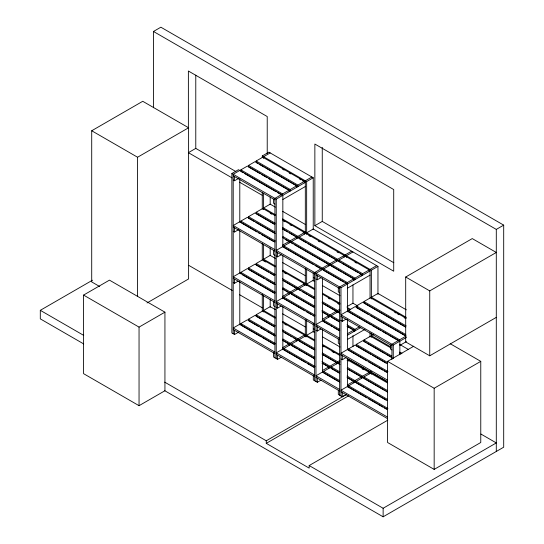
<?xml version="1.0" encoding="UTF-8"?>
<svg xmlns="http://www.w3.org/2000/svg" width="544" height="544" viewBox="0 0 544 544"><rect width="100%" height="100%" fill="white"/><g stroke="black" fill="none" stroke-linecap="round" stroke-linejoin="round"><path stroke-width="0.82" d="M153.469 107.753L153.469 31.47L160.868 27.2L503.696 225.134L503.696 447.195L383.132 516.8L164.635 390.653M99.715 286.552L91.712 281.928L91.712 130.757L142.746 101.293L188.605 127.765L188.605 278.943L147.043 302.933M91.712 130.757L137.571 157.236L188.605 127.765M235.933 171.578L195.779 148.396L188.38 152.667L232.186 177.956M238.884 331.99L234.539 334.499L231.873 332.962L231.873 173.502L238.456 169.701L282.839 195.323L282.839 247.064M262.276 157.651L262.276 155.951L268.858 152.15L313.235 177.772L313.235 229.514M239.788 170.469L233.206 174.27L233.206 333.73M243.059 172.659L240.863 171.387L240.863 169.85L247.445 166.049L289.163 190.135L289.163 191.672M260.229 173.733L248.513 166.967L248.513 165.43L255.102 161.629L296.813 185.715L296.813 187.252M257.638 163.397L256.17 162.547L256.17 161.01L262.752 157.209L304.47 181.295L304.47 182.832M270.191 152.918L263.602 156.72L263.602 158.42M233.206 179.996L234.539 180.764L238.884 178.248M83.708 343.93L40.304 318.866L40.304 310.325L92.48 280.208M83.572 295.086L109.46 280.14L164.934 312.168L164.934 390.742L139.046 405.688L83.572 373.66L83.572 295.086L139.046 327.114L164.934 312.168M281.506 194.555L274.924 198.356L274.924 357.816M240.863 169.85L282.574 193.936L289.163 190.135M248.513 165.43L290.231 189.516L296.813 185.715M256.17 161.01L297.888 185.096L304.47 181.295M311.902 177.004L305.32 180.805L305.32 233.587L303.124 232.322M231.873 173.502L276.25 199.124L305.381 182.308M262.276 155.951L306.653 181.574L313.235 177.772M240.863 222.632L240.863 221.095L247.445 217.294L275.257 233.356M254.368 221.598L248.513 218.212L248.513 216.675L255.102 212.874L274.856 224.284M274.468 224.359L256.17 213.792L256.17 212.255L262.752 208.454L275.196 215.642M282.9 199.471L305.381 186.497M233.206 231.241L234.539 232.009L238.884 229.493M314.86 225.685L393.713 271.211L393.713 189.557L314.86 144.038L314.86 225.685L322.259 221.415L393.808 262.725M282.574 245.181L289.163 241.38L289.163 242.916M282.914 236.538L290.231 240.761L296.813 236.96L296.813 238.496M282.52 227.467L297.888 236.341L304.47 232.54L304.47 234.076M240.863 273.877L240.863 272.34L247.445 268.539L275.257 284.6M264.615 278.752L248.513 269.457L248.513 267.92L255.102 264.119L274.856 275.529M268.614 272.224L256.17 265.037L256.17 263.5L262.752 259.699L275.196 266.886M276.25 256.095L277.583 256.863L281.207 254.769M233.206 282.486L234.539 283.254L238.163 281.16M321.225 268.736L314.643 272.53L314.643 380.746M313.602 264.636L283.907 247.486L283.907 245.949L322.3 268.117L328.882 264.316L328.882 265.853M293.012 243.902L291.564 243.066L291.564 241.529L329.95 263.697L336.532 259.896L336.532 261.433M306.462 242.828L299.22 238.646L299.22 237.109L337.606 259.277L344.189 255.476L344.189 257.013M351.621 251.185L345.039 254.98L345.039 256.673M352.954 251.954L346.372 255.748L346.372 257.441M282.574 296.426L289.163 292.624L289.163 294.161M282.914 287.783L290.231 292.006L296.813 288.204L296.813 289.741M282.52 278.712L297.888 287.586L304.47 283.784L304.47 285.321M261.351 336.954L240.863 325.122L240.863 323.585L247.445 319.784L275.257 335.845M258.76 326.618L248.513 320.702L248.513 319.165L255.102 315.364L274.856 326.774M274.468 326.849L256.17 316.288L256.17 314.745L262.752 310.95L275.196 318.131M315.976 279.024L317.302 279.793L320.933 277.698M276.25 307.34L277.583 308.108L281.207 306.014M346.222 283.166L339.64 286.967L339.64 395.182M343.713 282.016L323.626 270.422L323.626 268.886L347.296 282.547L353.879 278.746L353.879 280.282M342.04 272.211L331.282 266.002L331.282 264.466L354.953 278.127L361.536 274.326L361.536 275.862M340.374 262.405L338.939 261.582L338.939 260.046L362.61 273.707L369.192 269.906L369.192 271.442M376.625 265.615L370.042 269.416L370.042 298.16M344.189 255.476L305.803 233.308L276.25 250.369L340.972 287.735L370.097 270.919M377.958 266.383L313.235 229.017L306.653 232.818L371.375 270.184L377.958 266.383L377.958 294.284M347.616 288.082L370.097 275.108M322.3 319.362L328.882 315.561L328.882 317.098M321.987 310.338L329.95 314.942L336.532 311.141L336.532 312.678M322.395 301.736L337.606 310.522L339.803 309.25M340.02 310.665L315.976 324.55L339.64 338.212M347.106 306.571L352.954 303.198L357.979 306.095M282.574 347.67L289.163 343.869L289.163 345.406M282.914 339.028L290.231 343.25L296.813 339.449L296.813 340.986M282.52 329.956L297.888 338.83L304.47 335.029L304.47 336.566M405.695 277.018L472.26 238.585L496.298 252.464L429.733 290.897L405.695 277.018L405.695 341.924L429.733 355.803L496.298 317.37M348.629 310.393L355.212 306.592L406.171 336.015L399.588 339.816L348.629 310.393L348.629 311.93L371.198 324.958M368.662 314.656L356.286 307.51L356.286 305.973L362.868 302.172L405.817 326.971M363.936 303.09L363.936 301.553L370.525 297.752L406.198 318.349M315.976 330.269L317.302 331.038L320.933 328.943M153.469 31.47L496.298 229.405L503.696 225.134M340.972 320.532L342.305 321.3L345.93 319.206M273.591 352.859L273.591 357.048L277.583 359.353L281.207 357.258M347.296 333.792L353.879 329.99L353.879 331.527M347.065 324.816L354.953 329.372L359.339 326.842M347.296 335.328L360.801 327.529M347.616 339.327L365.024 329.283M366.826 360.869L348.629 350.363L348.629 348.826L355.212 345.025L387.246 363.521M370.845 354.348L356.286 345.943L356.286 344.406L362.868 340.605L391.986 357.415M365.398 342.36L363.936 341.523L363.936 339.986L370.525 336.185L390.905 347.956M373.565 334.424L371.375 335.696L391.027 347.045M322.3 370.607L328.882 366.806L328.882 368.342M321.987 361.583L329.95 366.187L336.532 362.386L336.532 363.922M322.395 352.981L337.606 361.767L339.803 360.495M340.972 358.965L342.305 359.734L345.93 357.639M340.02 361.91L315.976 375.795L339.64 389.456M313.31 375.795L313.31 379.977L317.302 382.282L320.933 380.188M398.521 340.435L391.938 344.236L391.938 359.448M399.847 354.722L399.847 341.204L347.555 311.012L340.972 314.813L393.264 345.005L406.436 337.396M399.915 345.352L406.436 341.584M450.187 343.699L480.767 361.359L480.767 442.496L434.166 469.397L387.573 442.496L387.573 361.359L413.78 346.222M347.296 385.036L353.879 381.235L353.879 382.772M347.065 376.06L354.953 380.616L361.536 376.815L361.536 378.352M347.548 367.499L362.61 376.196L369.192 372.395L369.192 373.932M338.307 390.225L338.307 394.414L342.305 396.719L345.93 394.624M164.696 382.146L266.268 440.79L346.365 394.543M266.268 440.79L266.268 443.346L348.568 395.835M387.573 361.359L434.166 388.26L480.767 361.359M266.268 443.346L309.169 468.119L309.169 465.555L387.797 420.158M309.169 465.555L383.132 508.259L496.298 442.925L480.923 434.044M282.635 169.245L284.097 170.088M289.218 173.046L290.686 173.89M299.465 178.962L300.927 179.806M302.396 180.656L305.32 182.342M259.1 164.24L264.221 167.198M265.683 168.042L270.81 171M272.272 171.843L297.888 186.633L297.888 185.096M261.691 174.576L266.812 177.534M268.274 178.378L273.401 181.336M274.863 182.179L290.231 191.053L290.231 189.516M244.521 173.502L275.992 191.672M277.454 192.515L281.846 195.051M233.206 175.807L274.924 199.893M239.489 182.172L262.12 195.235M274.924 204.082L273.591 203.313L273.591 199.124M275.312 207.121L270.191 204.163L263.602 207.964L275.312 214.724M282.628 211.351L305.32 224.448M282.635 218.953L305.32 232.05M282.513 219.864L304.47 232.54M369.192 269.906L345.522 256.244L315.976 273.306L315.976 381.514M270.191 213.309L271.653 214.152M283.363 220.912L284.832 221.755M289.952 224.713L291.414 225.563M308.829 235.613L310.277 236.45M318.24 241.046L319.688 241.883M337.076 251.92L338.524 252.756M343.59 255.687L345.039 256.523M354.98 262.256L356.415 263.085M256.17 212.255L275.203 223.244M282.907 228.936L296.813 236.96M298.146 237.728L336.532 259.896M337.865 260.664L361.536 274.326M282.52 229.004L287.64 231.962M289.109 232.812L297.888 237.878L297.888 236.341M307.911 243.664L315.88 248.268M317.329 249.104L337.606 260.814L337.606 259.277M341.809 263.235L358.306 272.762M359.74 273.591L362.61 275.244L362.61 273.707M248.513 216.675L274.863 231.887M282.574 237.578L289.163 241.38M290.489 242.148L328.882 264.316M330.208 265.084L353.879 278.746M255.836 222.442L274.128 233.002M285.11 239.34L290.231 242.298L290.231 240.761M294.46 244.739L329.95 265.234L329.95 263.697M343.475 273.04L354.953 279.664L354.953 278.127M406.348 309.849L377.958 293.461L371.375 297.262L406.32 317.438M240.863 221.095L275.257 240.958M274.917 241.998L239.788 221.714L233.206 225.515L274.924 249.601M282.839 246.568L347.555 283.934L347.555 311.834M241.59 223.06L256.958 231.928M258.427 232.778L259.889 233.621M261.351 234.464L273.795 241.652M315.051 265.472L320.124 268.396M345.148 282.846L346.582 283.669M394.672 312.249L396.127 313.086M397.582 313.929L399.038 314.772M404.131 317.71L405.593 318.553M363.936 301.553L406.164 325.931M233.206 227.052L274.924 251.138M276.25 251.906L314.643 274.074M315.976 274.842L339.64 288.504M364.67 303.511L405.436 327.046M274.924 255.326L273.591 254.558L273.591 250.369M313.31 277.488L314.643 278.256M339.64 292.692L338.307 291.924L338.307 287.735M275.312 258.366L270.191 255.408L263.602 259.209L275.312 265.968M282.628 262.596L305.32 275.692M314.684 281.098L313.235 280.262L306.653 284.063L314.622 288.667M322.653 285.702L340.034 295.739M356.286 305.973L405.79 334.553M370.117 315.493L375.21 318.437M376.666 319.28L405.79 336.09M282.635 270.198L305.32 283.295M322.585 293.264L339.973 303.3M347.092 307.408L350.676 309.482M282.513 271.109L304.47 283.784M314.493 289.571L305.803 284.553L276.25 301.614L314.643 323.782M322.463 294.175L339.844 304.212M347.67 308.727L349.826 309.971M264.336 261.168L265.798 262.018M284.097 272.578L286.294 273.85M303.858 283.988L305.32 284.832M328.379 298.146L329.827 298.982M337.797 303.586L339.245 304.422M372.654 325.802L380.664 330.426M382.119 331.262L387.212 334.206M388.668 335.043L399.588 341.353L399.588 339.816M399.799 344.502L408.53 349.547M256.17 263.5L275.203 274.489M314.432 297.14L299.22 288.354L299.22 289.891L300.669 290.727M282.907 280.18L296.813 288.204M298.146 288.973L314.806 298.595M322.048 302.777L336.532 311.141M337.865 311.909L340.02 313.147M270.076 273.068L274.468 275.604M283.247 280.677L297.888 289.122L297.888 287.586M302.117 291.564L307.19 294.494M308.638 295.331L313.704 298.255M323.122 303.695L337.606 312.059L337.606 310.522M340.972 316.35L391.938 345.773M399.765 352.084L401.948 353.348M399.643 352.995L401.098 353.838M391.938 349.955L390.606 349.187L390.606 345.005M248.513 267.92L274.863 283.132M314.745 306.156L291.564 292.774L291.564 294.311L314.017 307.278M339.891 320.674L331.282 315.71L331.282 317.247L339.17 321.803M282.574 288.823L289.163 292.624M290.489 293.393L314.391 307.197M322.361 311.794L328.882 315.561M330.208 316.329L339.538 321.708M347.426 326.264L353.879 329.99M266.084 279.602L274.128 284.247M282.914 289.32L284.376 290.163M285.838 291.013L290.231 293.542L290.231 292.006M321.987 311.875L329.95 316.479L329.95 314.942M347.065 326.352L354.953 330.908L354.953 329.372M363.936 339.986L391.605 355.96M366.853 343.203L384.322 353.294M385.778 354.13L390.878 357.075M240.863 272.34L275.257 292.203M315.051 315.18L283.907 297.194L283.907 298.731L304.912 310.862M339.408 329.236L323.626 320.13L323.626 321.667L329.365 324.979M274.917 293.243L239.788 272.959L233.206 276.76L274.924 300.846M282.839 297.813L314.704 316.214M322.558 320.749L339.769 330.684M242.325 274.727L274.53 293.318M306.36 311.698L311.433 314.622M312.882 315.459L314.33 316.295M330.8 325.808L332.234 326.631M333.669 327.461L338.688 330.358M356.286 344.406L387.586 362.481M372.3 355.191L386.131 363.174M233.206 278.297L274.924 302.382M276.25 303.151L314.643 325.319M315.976 326.087L339.64 339.748M348.629 348.826L387.94 371.525M274.924 306.571L273.591 305.803L273.591 301.614M313.31 328.732L314.643 329.501M339.64 343.937L338.307 343.169L338.307 338.98M387.6 372.558L347.555 349.445L340.972 353.246L387.566 380.147M368.288 361.712L376.292 366.336M377.747 367.173L382.847 370.117M384.302 370.96L386.485 372.218M275.312 309.611L270.191 306.653L263.602 310.454L275.312 317.22M282.628 313.84L305.32 326.937M314.684 332.343L313.235 331.507L306.653 335.308L314.622 339.912M322.653 336.947L340.034 346.984M188.802 265.39L232.227 290.462M239.584 294.712L262.405 307.884M340.972 354.783L387.566 381.684M282.635 321.443L305.32 334.54M322.585 344.508L339.973 354.545M347.092 358.652L370.042 371.906M371.375 372.674L387.389 381.922M282.513 322.354L304.47 335.029M314.493 340.816L305.803 335.798L276.25 352.859L314.643 375.027M322.463 345.42L339.844 355.456M347.67 359.972L369.192 372.395M387.267 382.833L370.525 373.164L340.972 390.225L387.566 417.126M284.832 324.244L286.294 325.094M322.585 346.045L324.034 346.882M332.003 351.485L334.179 352.736M347.092 360.196L348.527 361.019M362.154 368.886L363.589 369.716M256.17 314.745L275.203 325.734M314.432 348.384L299.22 339.599L299.22 341.136L313.704 349.5M387.233 390.415L363.936 376.965L363.936 378.502L384.322 390.272M282.907 331.425L296.813 339.449M298.146 340.218L314.806 349.84M322.048 354.022L336.532 362.386M337.865 363.154L340.02 364.392M347.188 368.533L361.536 376.815M362.868 377.584L387.62 391.877M283.982 332.343L289.109 335.301M290.571 336.144L292.033 336.988M293.495 337.838L297.888 340.367L297.888 338.83M322.395 354.518L337.606 363.304L337.606 361.767M347.548 369.043L362.61 377.733L362.61 376.196M385.778 391.116L387.233 391.952M248.513 319.165L274.863 334.376M314.745 357.401L291.564 344.019L291.564 345.556L297.357 348.901M339.891 371.919L331.282 366.955L331.282 368.492L339.17 373.048M387.586 399.459L356.286 381.385L356.286 382.922L364.29 387.546M282.574 340.068L289.163 343.869M290.489 344.638L314.391 358.442M322.361 363.038L328.882 366.806M330.208 367.574L339.538 372.953M347.426 377.509L353.879 381.235M355.212 382.004L387.246 400.5M260.229 327.468L265.35 330.426M266.812 331.269L274.863 335.913M282.914 340.564L290.231 344.787L290.231 343.25M298.806 349.738L314.745 358.938M321.987 363.12L329.95 367.724L329.95 366.187M347.065 377.597L354.953 382.153L354.953 380.616M365.745 388.389L370.845 391.333M372.3 392.17L386.131 400.16M240.863 323.585L275.257 343.448M315.051 366.425L283.907 348.439L283.907 349.976L305.64 362.522M339.408 380.48L323.626 371.375L323.626 372.912L338.688 381.609M387.94 408.503L348.629 385.805L348.629 387.342L366.826 397.854M274.917 344.488L239.788 324.204L233.206 328.005L274.924 352.09M282.839 349.058L314.704 367.458M322.558 371.994L339.769 381.929M347.555 386.424L387.6 409.544M262.813 337.804L274.53 344.563M307.088 363.358L314.33 367.54M368.288 398.691L376.292 403.315M377.747 404.158L382.847 407.102M384.302 407.939L386.485 409.204M233.206 329.542L274.924 353.627M276.25 354.396L314.643 376.564M315.976 377.332L339.64 390.993M340.972 391.762L387.566 418.662M40.304 310.325L83.728 335.403M496.298 229.405L496.298 451.466M434.166 388.26L434.166 469.397M429.733 290.897L429.733 355.803M393.264 345.005L393.264 358.523M383.132 508.259L383.132 516.8M371.375 270.184L371.375 298.928M371.375 333.588L371.375 337.232M371.375 371.634L371.375 374.211M370.042 332.819L370.042 337.049M370.042 370.865L370.042 373.442M352.954 284.92L352.954 303.518M352.954 335.648L352.954 346.637M347.555 319.444L347.555 349.88M347.555 358.333L347.555 387.076M347.296 282.547L347.296 284.084M342.305 317.118L342.305 321.3M342.305 355.552L342.305 359.734M342.305 392.53L342.305 396.719M340.972 287.735L340.972 395.95M338.939 311.29L338.939 312.827M338.939 362.535L338.939 364.072M322.558 277.957L322.558 321.069M322.558 329.528L322.558 372.64M322.3 268.117L322.3 269.654M322.259 147.342L322.259 221.415M317.302 275.611L317.302 279.793M317.302 326.856L317.302 331.038M317.302 378.1L317.302 382.282M313.235 272.768L313.235 281.255M313.235 323.66L313.235 332.139M306.653 181.574L306.653 234.355M306.653 268.94L306.653 285.6M306.653 319.824L306.653 336.845M305.32 268.165L305.32 285.131M305.32 319.906L305.32 336.872M282.839 255.544L282.839 298.806M282.839 306.435L282.839 349.69M282.574 193.936L282.574 195.473M277.583 252.674L277.583 256.863M277.583 303.919L277.583 308.108M277.583 355.164L277.583 359.353M276.25 199.124L276.25 358.584M270.191 197.023L270.191 204.66M270.191 247.914L270.191 255.551M270.191 299.656L270.191 307.292M267.226 153.571L267.226 116.538L188.38 71.012L188.38 128.255M263.602 193.195L263.602 209.501M263.602 244.929L263.602 261.045M263.602 295.82L263.602 311.991M262.276 192.426L262.276 209.386M262.276 243.318L262.276 260.277M262.276 294.202L262.276 311.168M239.788 178.956L239.788 222.21M239.788 230.69L239.788 273.102M239.788 281.581L239.788 324.843M234.539 176.576L234.539 180.764M234.539 227.82L234.539 232.009M234.539 279.065L234.539 283.254M234.539 330.31L234.539 334.499M195.779 75.16L195.779 148.396M139.046 327.114L139.046 405.688M137.571 157.236L137.571 296.514"/></g></svg>
